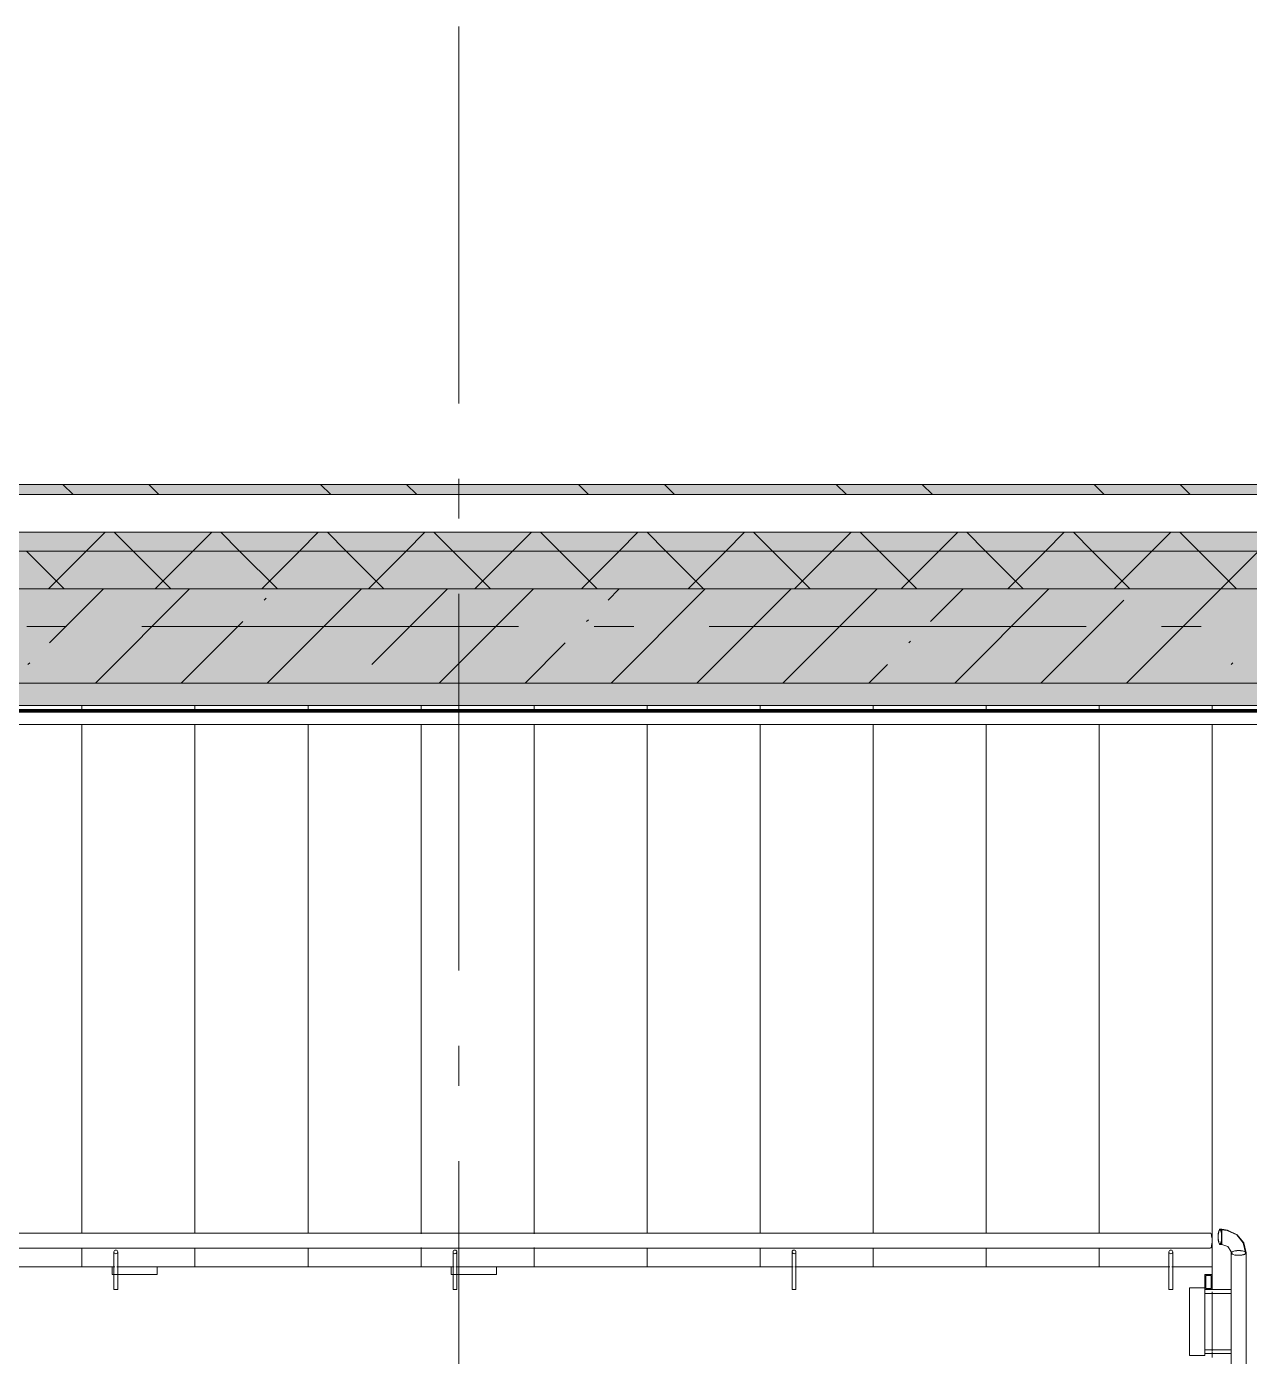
# Model space of a CAD drawing. Header units: millimetres. Extents: x -537608 to 253996, y -217170 to 186033.
# Drawn here: x -218173 to -214928, y 176984 to 180513 of the extents above; entities that cross this region are included whole.
import ezdxf

# ---------------------------------------------------------------- set-up
doc = ezdxf.new("R2010")
doc.units = ezdxf.units.MM
doc.layers.add('16) Лак 1.6м', color=160, linetype='Continuous', lineweight=90)
doc.layers.add('PDF _Геометрия', color=7, linetype='Continuous')
doc.layers.add('PDF _Сплошная заливка', color=7, linetype='Continuous', true_color=0xffffff)

msp = doc.modelspace()

# ---------------------------------------------------------------- hatches: boundary and pattern name
at = {"layer": 'PDF _Сплошная заливка', "transparency": 33554559}
h = msp.add_hatch(color=256, dxfattribs=at)
h.paths.add_polyline_path([(-213026.1966, 179270.9029), (-212999.1964, 179270.9029), (-212999.1964, 179297.9009), (-219902.1951, 179297.9009), (-219902.1951, 179270.9029), (-213238.0699, 179270.9029)], flags=0)
h.paths.add_polyline_path([(-224741.5329, 179270.9029), (-224741.5329, 179297.9009), (-225936.532, 179297.9009), (-225936.532, 179270.9029), (-224926.2392, 179270.9029)], flags=0)
h.paths.add_polyline_path([(-220752.1962, 179270.9029), (-220752.1962, 179297.9009), (-223041.5329, 179297.9009), (-223041.5329, 179270.9029), (-221586.7628, 179270.9029)], flags=0)
h.paths.add_polyline_path([(-228265.7155, 179270.9029), (-227636.5321, 179270.9029), (-227636.5321, 179297.9009), (-228831.5332, 179297.9009), (-228831.5332, 179270.9029)], flags=0)
h.paths.add_polyline_path([(-230531.5312, 179270.9029), (-230531.5312, 179297.9009), (-231726.5323, 179297.9009), (-231726.5323, 179270.9029), (-231605.1918, 179270.9029)], flags=0)
h.paths.add_polyline_path([(-234109.8002, 179270.9029), (-233426.5324, 179270.9029), (-233426.5324, 179297.9009), (-234621.5314, 179297.9009), (-234621.5314, 179270.9029)], flags=0)
h.paths.add_polyline_path([(-236321.5315, 179270.9029), (-236321.5315, 179297.9009), (-237516.5305, 179297.9009), (-237516.5305, 179270.9029), (-236614.4085, 179270.9029)], flags=0)
h.paths.add_polyline_path([(-239216.5305, 179270.9029), (-239216.5305, 179297.9009), (-242926.19, 179297.9009), (-242926.19, 179270.9029), (-239953.8848, 179270.9029)], flags=0)
h.paths.add_polyline_path([(-245926.1886, 179270.9029), (-244626.1922, 179270.9029), (-244626.1922, 179297.9009), (-245926.1886, 179297.9009)], flags=0)
h.paths.add_polyline_path([(-248302.5757, 179270.9029), (-247626.1909, 179270.9029), (-247626.1909, 179297.9009), (-248926.1873, 179297.9009), (-248926.1873, 179270.9029)], flags=0)
h.paths.add_polyline_path([(-251926.1902, 179270.9029), (-250626.1895, 179270.9029), (-250626.1895, 179297.9009), (-251926.1902, 179297.9009)], flags=0)
h.paths.add_polyline_path([(-256651.2687, 179270.9029), (-256626.1868, 179270.9029), (-256626.1868, 179297.9009), (-257926.1874, 179297.9009), (-257926.1874, 179270.9029)], flags=0)
h.paths.add_polyline_path([(-254926.1888, 179270.9029), (-253626.1881, 179270.9029), (-253626.1881, 179297.9009), (-254926.1888, 179297.9009)], flags=0)
h.paths.add_polyline_path([(-264476.1869, 179270.9029), (-262626.1883, 179270.9029), (-262626.1883, 179297.9009), (-264576.1872, 179297.9009), (-264576.1872, 179270.9029)], flags=0)
h.paths.add_polyline_path([(-259626.1854, 179270.9029), (-259626.1854, 179297.9009), (-260926.1861, 179297.9009), (-260926.1861, 179270.9029), (-259990.745, 179270.9029)], flags=0)
h = msp.add_hatch(color=256, dxfattribs=at)
h.paths.add_polyline_path([(-213176.1955, 179120.9023), (-213126.1959, 179120.9023), (-213126.1959, 179170.9025), (-219902.1951, 179170.9025), (-219902.1951, 179120.9023), (-213238.0699, 179120.9023)], flags=0)
h.paths.add_polyline_path([(-223041.5329, 179120.9023), (-220752.1962, 179120.9023), (-220752.1962, 179170.9025), (-223041.5329, 179170.9025)], flags=0)
h.paths.add_polyline_path([(-224741.5329, 179120.9023), (-224741.5329, 179170.9025), (-225936.532, 179170.9025), (-225936.532, 179120.9023), (-224926.2392, 179120.9023)], flags=0)
h.paths.add_polyline_path([(-228265.7155, 179120.9023), (-227636.5321, 179120.9023), (-227636.5321, 179170.9025), (-228831.5332, 179170.9025), (-228831.5332, 179120.9023)], flags=0)
h.paths.add_polyline_path([(-234109.8002, 179120.9023), (-233426.5324, 179120.9023), (-233426.5324, 179170.9025), (-234621.5314, 179170.9025), (-234621.5314, 179120.9023)], flags=0)
h.paths.add_polyline_path([(-231605.1918, 179120.9023), (-230531.5312, 179120.9023), (-230531.5312, 179170.9025), (-231726.5323, 179170.9025), (-231726.5323, 179120.9023)], flags=0)
h.paths.add_polyline_path([(-236321.5315, 179120.9023), (-236321.5315, 179170.9025), (-237516.5305, 179170.9025), (-237516.5305, 179120.9023), (-236614.4085, 179120.9023)], flags=0)
h.paths.add_polyline_path([(-239216.5305, 179120.9023), (-239216.5305, 179170.9025), (-242926.19, 179170.9025), (-242926.19, 179120.9023), (-239953.8848, 179120.9023)], flags=0)
h.paths.add_polyline_path([(-248926.1873, 179120.9023), (-247626.1909, 179120.9023), (-247626.1909, 179170.9025), (-248926.1873, 179170.9025)], flags=0)
h.paths.add_polyline_path([(-244626.1922, 179120.9023), (-244626.1922, 179170.9025), (-245926.1886, 179170.9025), (-245926.1886, 179120.9023), (-244963.0993, 179120.9023)], flags=0)
h.paths.add_polyline_path([(-250626.1895, 179120.9023), (-250626.1895, 179170.9025), (-251926.1902, 179170.9025), (-251926.1902, 179120.9023), (-251642.052, 179120.9023)], flags=0)
h.paths.add_polyline_path([(-254926.1888, 179120.9023), (-253626.1881, 179120.9023), (-253626.1881, 179170.9025), (-254926.1888, 179170.9025)], flags=0)
h.paths.add_polyline_path([(-256626.1868, 179120.9023), (-256626.1868, 179170.9025), (-257926.1874, 179170.9025), (-257926.1874, 179120.9023), (-256651.2687, 179120.9023)], flags=0)
h.paths.add_polyline_path([(-259626.1854, 179120.9023), (-259626.1854, 179170.9025), (-260926.1861, 179170.9025), (-260926.1861, 179120.9023), (-259990.745, 179120.9023)], flags=0)
h.paths.add_polyline_path([(-263330.2213, 179120.9023), (-262626.1883, 179120.9023), (-262626.1883, 179170.9025), (-264426.1867, 179170.9025), (-264426.1867, 179120.9023), (-264326.1863, 179120.9023)], flags=0)
h = msp.add_hatch(color=256, dxfattribs=at)
h.paths.add_polyline_path([(-213176.1955, 179020.9019), (-213176.1955, 179120.9023), (-219902.1951, 179120.9023), (-219902.1951, 179020.9019), (-213238.0699, 179020.9019)], flags=0)
h.paths.add_polyline_path([(-220752.1962, 179020.9019), (-220752.1962, 179120.9023), (-223041.5329, 179120.9023), (-223041.5329, 179020.9019), (-221026.1962, 179020.9019)], flags=0)
h.paths.add_polyline_path([(-225936.532, 179020.9019), (-224741.5329, 179020.9019), (-224741.5329, 179120.9023), (-225936.532, 179120.9023)], flags=0)
h.paths.add_polyline_path([(-228831.5332, 179020.9019), (-227636.5321, 179020.9019), (-227636.5321, 179120.9023), (-228831.5332, 179120.9023)], flags=0)
h.paths.add_polyline_path([(-230531.5312, 179020.9019), (-230531.5312, 179120.9023), (-231726.5323, 179120.9023), (-231726.5323, 179020.9019), (-231605.1918, 179020.9019)], flags=0)
h.paths.add_polyline_path([(-234621.5314, 179020.9019), (-233426.5324, 179020.9019), (-233426.5324, 179120.9023), (-234621.5314, 179120.9023)], flags=0)
h.paths.add_polyline_path([(-236321.5315, 179020.9019), (-236321.5315, 179120.9023), (-237516.5305, 179120.9023), (-237516.5305, 179020.9019), (-236614.4085, 179020.9019)], flags=0)
h.paths.add_polyline_path([(-239216.5305, 179020.9019), (-239216.5305, 179120.9023), (-242926.19, 179120.9023), (-242926.19, 179020.9019), (-239953.8848, 179020.9019)], flags=0)
h.paths.add_polyline_path([(-244626.1922, 179020.9019), (-244626.1922, 179120.9023), (-245926.1886, 179120.9023), (-245926.1886, 179020.9019), (-244963.0993, 179020.9019)], flags=0)
h.paths.add_polyline_path([(-247626.1909, 179020.9019), (-247626.1909, 179120.9023), (-248926.1873, 179120.9023), (-248926.1873, 179020.9019), (-248302.5757, 179020.9019)], flags=0)
h.paths.add_polyline_path([(-250626.1895, 179020.9019), (-250626.1895, 179120.9023), (-251926.1902, 179120.9023), (-251926.1902, 179020.9019), (-251642.052, 179020.9019)], flags=0)
h.paths.add_polyline_path([(-253626.1881, 179020.9019), (-253626.1881, 179120.9023), (-254926.1888, 179120.9023), (-254926.1888, 179020.9019)], flags=0)
h.paths.add_polyline_path([(-256651.2687, 179020.9019), (-256626.1868, 179020.9019), (-256626.1868, 179120.9023), (-257926.1874, 179120.9023), (-257926.1874, 179020.9019)], flags=0)
h.paths.add_polyline_path([(-259990.745, 179020.9019), (-259626.1854, 179020.9019), (-259626.1854, 179120.9023), (-260926.1861, 179120.9023), (-260926.1861, 179020.9019)], flags=0)
h.paths.add_polyline_path([(-263330.2213, 179020.9019), (-262626.1883, 179020.9019), (-262626.1883, 179120.9023), (-264326.1863, 179120.9023), (-264326.1863, 179021.2507), (-263526.1875, 179020.9019)], flags=0)
h = msp.add_hatch(color=256, dxfattribs=at)
h.paths.add_polyline_path([(-213276.196, 178770.901), (-213276.196, 179020.9019), (-219827.1948, 179020.9019), (-219827.1948, 178770.901), (-213526.1963, 178770.901)], flags=0)
h.paths.add_polyline_path([(-221026.1962, 178770.901), (-220827.1944, 178770.901), (-220827.1944, 179020.9019), (-221026.1962, 179020.9019), (-221026.1962, 178946.9135)], flags=0)
at = {"layer": 'PDF _Сплошная заливка', "true_color": 0x56bc34, "transparency": 33554559}
h = msp.add_hatch(color=85, dxfattribs=at)
h.paths.add_polyline_path([(-213746.1959, 178710.9024), (-213686.1963, 178710.9024), (-213686.1963, 178770.901), (-219827.1948, 178770.901), (-219827.1948, 178710.9024), (-214907.808, 178710.9024)], flags=0)
h.paths.add_polyline_path([(-220966.1955, 178710.9024), (-220827.1944, 178710.9024), (-220827.1944, 178770.901), (-221026.1962, 178770.901), (-221026.1962, 178710.9024)], flags=0)

# ---------------------------------------------------------------- linework, layer by layer
at = {"layer": '16) Лак 1.6м'}
msp.add_lwpolyline([(-219022.9949, 178696.8489), (-213582.9981, 178696.8489), (-213582.9981, 176725.7381)], dxfattribs=at)
at = {"layer": 'PDF _Геометрия', "color": 253, "lineweight": 9, "true_color": 0xaaaaaa}
for p, q in [((-217026.1958, 179513.291), (-217026.1958, 180513.2906)), ((-217026.1958, 179207.4553), (-217026.1958, 179313.2902)), ((-217026.1958, 178007.4551), (-217026.1958, 179007.4589)), ((-218067.1252, 178921.2504), (-218172.9601, 178921.2504)), ((-216867.1271, 178921.2504), (-217867.1265, 178921.2504)), ((-216561.2935, 178921.2504), (-216667.1263, 178921.2504)), ((-215361.2932, 178921.2504), (-216361.2927, 178921.2504)), ((-215055.4597, 178921.2504), (-215161.2925, 178921.2504)), ((-218026.1954, 178710.9024), (-218026.1954, 178700.9042)), ((-218026.1954, 178700.9042), (-218026.1954, 178710.9024)), ((-217726.1964, 178710.9024), (-217726.1964, 178700.9042)), ((-217726.1964, 178700.9042), (-217726.1964, 178710.9024)), ((-217426.1952, 178710.9024), (-217426.1952, 178700.9042)), ((-217426.1952, 178700.9042), (-217426.1952, 178710.9024)), ((-217126.1962, 178710.9024), (-217126.1962, 178700.9042)), ((-217126.1962, 178700.9042), (-217126.1962, 178710.9024)), ((-216826.195, 178710.9024), (-216826.195, 178700.9042)), ((-216826.195, 178700.9042), (-216826.195, 178710.9024)), ((-216526.1961, 178710.9024), (-216526.1961, 178700.9042)), ((-216526.1961, 178700.9042), (-216526.1961, 178710.9024)), ((-216226.1971, 178710.9024), (-216226.1971, 178700.9042)), ((-216226.1971, 178700.9042), (-216226.1971, 178710.9024)), ((-215926.1959, 178710.9024), (-215926.1959, 178700.9042)), ((-215926.1959, 178700.9042), (-215926.1959, 178710.9024)), ((-215626.1969, 178710.9024), (-215626.1969, 178700.9042)), ((-215626.1969, 178700.9042), (-215626.1969, 178710.9024)), ((-215326.1958, 178710.9024), (-215326.1958, 178700.9042)), ((-215326.1958, 178700.9042), (-215326.1958, 178710.9024)), ((-215026.1968, 178710.9024), (-215026.1968, 178700.9042)), ((-215026.1968, 178700.9042), (-215026.1968, 178710.9024)), ((-218026.1954, 178660.9023), (-218026.1954, 177310.0617)), ((-218026.1954, 177310.0617), (-218026.1954, 178660.9023)), ((-217726.1964, 178660.9023), (-217726.1964, 177309.9498)), ((-217726.1964, 177309.9498), (-217726.1964, 178660.9023)), ((-217426.1952, 178660.9023), (-217426.1952, 177309.8335)), ((-217426.1952, 177309.8335), (-217426.1952, 178660.9023)), ((-217126.1962, 178660.9023), (-217126.1962, 177308.9206)), ((-217126.1962, 177308.9206), (-217126.1962, 178660.9023)), ((-216826.195, 178660.9023), (-216826.195, 177308.9206)), ((-216826.195, 177308.9206), (-216826.195, 178660.9023)), ((-216526.1961, 178660.9023), (-216526.1961, 177310.4019)), ((-216526.1961, 177310.4019), (-216526.1961, 178660.9023)), ((-216226.1971, 178660.9023), (-216226.1971, 177310.4019)), ((-216226.1971, 177310.4019), (-216226.1971, 178660.9023)), ((-215926.1959, 178660.9023), (-215926.1959, 177310.4019)), ((-215926.1959, 177310.4019), (-215926.1959, 178660.9023)), ((-215626.1969, 178660.9023), (-215626.1969, 177310.4019)), ((-215626.1969, 177310.4019), (-215626.1969, 178660.9023)), ((-215326.1958, 178660.9023), (-215326.1958, 177310.4019)), ((-215326.1958, 177310.4019), (-215326.1958, 178660.9023)), ((-215026.1968, 177220.9036), (-215026.1968, 178660.9023)), ((-215026.1968, 178660.9023), (-215026.1968, 177220.9036)), ((-217026.1958, 177701.6237), (-217026.1958, 177807.4586)), ((-217026.1958, 176501.6234), (-217026.1958, 177501.6229)), ((-218026.1954, 177271.7435), (-218026.1954, 177220.9036)), ((-218026.1954, 177220.9036), (-218026.1954, 177271.7435)), ((-217726.1964, 177271.8597), (-217726.1964, 177220.9036)), ((-217726.1964, 177220.9036), (-217726.1964, 177271.8597)), ((-217426.1952, 177271.9717), (-217426.1952, 177220.9036)), ((-217426.1952, 177220.9036), (-217426.1952, 177271.9717)), ((-217126.1962, 177272.8845), (-217126.1962, 177220.9036)), ((-217126.1962, 177220.9036), (-217126.1962, 177272.8845)), ((-216826.195, 177272.8845), (-216826.195, 177220.9036)), ((-216826.195, 177220.9036), (-216826.195, 177272.8845)), ((-216526.1961, 177271.4033), (-216526.1961, 177220.9036)), ((-216526.1961, 177220.9036), (-216526.1961, 177271.4033)), ((-216226.1971, 177271.4033), (-216226.1971, 177220.9036)), ((-216226.1971, 177220.9036), (-216226.1971, 177271.4033)), ((-215926.1959, 177271.4033), (-215926.1959, 177220.9036)), ((-215926.1959, 177220.9036), (-215926.1959, 177271.4033)), ((-215626.1969, 177271.4033), (-215626.1969, 177220.9036)), ((-215626.1969, 177220.9036), (-215626.1969, 177271.4033)), ((-215326.1958, 177271.4033), (-215326.1958, 177220.9036)), ((-215326.1958, 177220.9036), (-215326.1958, 177271.4033)), ((-218026.1954, 177220.9036), (-218326.1965, 177220.9036)), ((-217946.1959, 177220.9036), (-218026.1954, 177220.9036)), ((-217726.1964, 177220.9036), (-217826.1968, 177220.9036)), ((-217426.1952, 177220.9036), (-217726.1964, 177220.9036)), ((-217126.1962, 177220.9036), (-217426.1952, 177220.9036)), ((-217046.1968, 177220.9036), (-217126.1962, 177220.9036)), ((-216826.195, 177220.9036), (-216926.1955, 177220.9036)), ((-216526.1961, 177220.9036), (-216826.195, 177220.9036)), ((-216226.1971, 177220.9036), (-216526.1961, 177220.9036)), ((-216138.6967, 177220.9036), (-216226.1971, 177220.9036)), ((-215926.1959, 177220.9036), (-216133.6954, 177220.9036)), ((-215626.1969, 177220.9036), (-215926.1959, 177220.9036)), ((-215326.1958, 177220.9036), (-215626.1969, 177220.9036)), ((-215138.6972, 177220.9036), (-215326.1958, 177220.9036)), ((-215133.6959, 177220.9036), (-215026.1968, 177220.9036)), ((-215026.1968, 177220.9036), (-215026.1968, 177200.9027)), ((-215026.1968, 177154.9156), (-215026.1968, 176996.7036)), ((-215026.1968, 176994.9124), (-215026.1968, 176980.9009))]:
    msp.add_line(p, q, dxfattribs=at)
at = {"layer": 'PDF _Геометрия', "lineweight": 9}
for p, q in [((-212999.1964, 179297.9009), (-219902.1951, 179297.9009)), ((-213026.1966, 179270.9029), (-219902.1951, 179270.9029)), ((-213126.1959, 179170.9025), (-219902.1951, 179170.9025)), ((-218014.6362, 179120.9023), (-217964.636, 179170.9025)), ((-217890.499, 179120.9023), (-217940.4971, 179170.9025)), ((-217731.7919, 179120.9023), (-217681.7939, 179170.9025)), ((-217607.6547, 179120.9023), (-217657.655, 179170.9025)), ((-217448.9498, 179120.9023), (-217398.9496, 179170.9025)), ((-217324.8126, 179120.9023), (-217374.8128, 179170.9025)), ((-217166.1077, 179120.9023), (-217116.1075, 179170.9025)), ((-217041.9706, 179120.9023), (-217091.9707, 179170.9025)), ((-216883.2655, 179120.9023), (-216833.2654, 179170.9025)), ((-216759.1263, 179120.9023), (-216809.1265, 179170.9025)), ((-216600.4213, 179120.9023), (-216550.4211, 179170.9025)), ((-216476.2842, 179120.9023), (-216526.2844, 179170.9025)), ((-216317.5792, 179120.9023), (-216267.579, 179170.9025)), ((-216193.442, 179120.9023), (-216243.4422, 179170.9025)), ((-216034.7371, 179120.9023), (-215984.7369, 179170.9025)), ((-215910.5999, 179120.9023), (-215960.6001, 179170.9025)), ((-215751.895, 179120.9023), (-215701.8947, 179170.9025)), ((-215627.7556, 179120.9023), (-215677.7558, 179170.9025)), ((-215469.0507, 179120.9023), (-215419.0505, 179170.9025)), ((-215344.9136, 179120.9023), (-215394.9137, 179170.9025)), ((-215186.2086, 179120.9023), (-215136.2084, 179170.9025)), ((-215062.0715, 179120.9023), (-215112.0716, 179170.9025)), ((-213176.1955, 179120.9023), (-219902.1951, 179120.9023)), ((-218073.3408, 179020.9019), (-218173.3411, 179120.9023)), ((-218114.6344, 179020.9019), (-218014.6362, 179120.9023)), ((-217790.4987, 179020.9019), (-217890.499, 179120.9023)), ((-217831.7923, 179020.9019), (-217731.7919, 179120.9023)), ((-217507.6544, 179020.9019), (-217607.6547, 179120.9023)), ((-217548.9502, 179020.9019), (-217448.9498, 179120.9023)), ((-217224.8123, 179020.9019), (-217324.8126, 179120.9023)), ((-217266.1081, 179020.9019), (-217166.1077, 179120.9023)), ((-216941.9701, 179020.9019), (-217041.9706, 179120.9023)), ((-216983.2638, 179020.9019), (-216883.2655, 179120.9023)), ((-216659.128, 179020.9019), (-216759.1263, 179120.9023)), ((-216700.4217, 179020.9019), (-216600.4213, 179120.9023)), ((-216376.2838, 179020.9019), (-216476.2842, 179120.9023)), ((-216417.5796, 179020.9019), (-216317.5792, 179120.9023)), ((-216093.4417, 179020.9019), (-216193.442, 179120.9023)), ((-216134.7374, 179020.9019), (-216034.7371, 179120.9023)), ((-215810.5995, 179020.9019), (-215910.5999, 179120.9023)), ((-215851.8932, 179020.9019), (-215751.895, 179120.9023)), ((-215527.7574, 179020.9019), (-215627.7556, 179120.9023)), ((-215569.051, 179020.9019), (-215469.0507, 179120.9023)), ((-215244.9131, 179020.9019), (-215344.9136, 179120.9023)), ((-215286.209, 179020.9019), (-215186.2086, 179120.9023)), ((-214962.071, 179020.9019), (-215062.0715, 179120.9023)), ((-215003.3669, 179020.9019), (-214903.3664, 179120.9023)), ((-219902.1951, 179020.9019), (-213276.196, 179020.9019)), ((-213276.196, 179020.9019), (-219827.1948, 179020.9019)), ((-218112.4298, 178877.1493), (-217968.6749, 179020.9019)), ((-217990.5769, 178770.901), (-217740.576, 179020.9019)), ((-217542.1835, 178991.1955), (-217537.4405, 178995.9406)), ((-217534.379, 178770.901), (-217284.378, 179020.9019)), ((-217257.0592, 178820.1218), (-217056.2812, 179020.9019)), ((-217078.1811, 178770.901), (-216828.1822, 179020.9019)), ((-216629.7897, 178991.1955), (-216600.0833, 179020.9019)), ((-216621.9853, 178770.901), (-216371.9843, 179020.9019)), ((-216393.8863, 178770.901), (-216143.8875, 179020.9019)), ((-216165.7874, 178770.901), (-215915.7885, 179020.9019)), ((-215774.4192, 178934.1723), (-215687.6895, 179020.9019)), ((-215709.5916, 178770.901), (-215459.5906, 179020.9019)), ((-215253.3936, 178770.901), (-215003.3948, 179020.9019)), ((-215481.4926, 178770.901), (-215261.1981, 178991.1955)), ((-217762.4779, 178770.901), (-217599.2087, 178934.1723)), ((-216686.8128, 178934.1723), (-216682.0721, 178938.9132)), ((-216850.0843, 178770.901), (-216743.8382, 178877.1493)), ((-215831.4445, 178877.1493), (-215826.7036, 178881.89)), ((-218169.4529, 178820.1218), (-218164.7121, 178824.8626)), ((-215937.6906, 178770.901), (-215888.4697, 178820.1218)), ((-214976.076, 178820.1218), (-214971.3331, 178824.8626)), ((-219827.1948, 178770.901), (-213686.1963, 178770.901)), ((-213686.1963, 178770.901), (-219827.1948, 178770.901)), ((-219827.1948, 178710.9024), (-213746.1959, 178710.9024)), ((-219267.9049, 178700.9042), (-214347.9044, 178700.9042)), ((-214347.9044, 178660.9023), (-219267.9049, 178660.9023)), ((-215031.4758, 177310.9014), (-218920.9177, 177310.9014)), ((-215030.4252, 177310.4019), (-215031.4758, 177310.9014)), ((-215029.4262, 177308.9206), (-215030.4252, 177310.4019)), ((-215028.5305, 177306.5395), (-215029.4262, 177308.9206)), ((-215027.7835, 177303.3746), (-215028.5305, 177306.5395)), ((-215027.2215, 177299.5811), (-215027.7835, 177303.3746)), ((-215010.6395, 177300.8557), (-215010.5211, 177305.3037)), ((-215010.5211, 177296.4034), (-215010.6395, 177300.8557)), ((-215010.5211, 177305.3037), (-215010.1723, 177309.5321)), ((-215010.1572, 177305.2822), (-215010.2843, 177300.8557)), ((-215010.2843, 177300.8557), (-215010.1572, 177296.4249)), ((-215010.1723, 177309.5321), (-215009.6082, 177313.3256)), ((-215009.7848, 177309.4503), (-215010.1572, 177305.2822)), ((-215009.1863, 177313.1232), (-215009.7848, 177309.4503)), ((-215009.6082, 177313.3256), (-215008.8612, 177316.4904)), ((-215008.3983, 177316.0814), (-215009.1863, 177313.1232)), ((-215008.8612, 177316.4904), (-215007.9655, 177318.8716)), ((-215007.4661, 177318.1525), (-215008.3983, 177316.0814)), ((-215007.9655, 177318.8716), (-215006.9688, 177320.3529)), ((-215006.4434, 177319.2204), (-215007.4661, 177318.1525)), ((-215006.9688, 177320.3529), (-215005.9181, 177320.8523)), ((-215005.9181, 177319.3539), (-215006.4434, 177319.2204)), ((-215001.1967, 177320.8523), (-215005.9181, 177320.8523)), ((-215005.9181, 177320.8523), (-215004.8674, 177320.3529)), ((-215005.3906, 177319.2204), (-215005.9181, 177319.3539)), ((-215004.3679, 177318.1525), (-215005.3906, 177319.2204)), ((-215004.8674, 177320.3529), (-215003.8685, 177318.8716)), ((-215003.4357, 177316.0814), (-215004.3679, 177318.1525)), ((-215003.8685, 177318.8716), (-215002.9729, 177316.4904)), ((-215002.6478, 177313.1232), (-215003.4357, 177316.0814)), ((-215002.9729, 177316.4904), (-215002.2257, 177313.3256)), ((-215002.0514, 177309.4503), (-215002.6478, 177313.1232)), ((-215002.2257, 177313.3256), (-215001.6638, 177309.5321)), ((-215001.6767, 177305.2822), (-215002.0514, 177309.4503)), ((-215001.5498, 177300.8557), (-215001.6767, 177305.2822)), ((-215001.6767, 177296.4249), (-215001.5498, 177300.8557)), ((-215001.6638, 177309.5321), (-215001.315, 177305.3037)), ((-215001.315, 177305.3037), (-215001.1967, 177300.8557)), ((-215001.1967, 177300.8557), (-215001.315, 177296.4034)), ((-214985.3466, 177318.9663), (-215001.1967, 177320.8523)), ((-215001.1967, 177320.8093), (-215001.1967, 177320.8523)), ((-215001.1967, 177320.8523), (-215001.1967, 177320.4734)), ((-215001.1967, 177320.172), (-215001.1967, 177320.8523)), ((-215001.1967, 177320.8523), (-215001.1967, 177320.172)), ((-215001.1967, 177319.7888), (-215001.1967, 177320.8093)), ((-215001.1967, 177320.4734), (-215001.1967, 177318.7984)), ((-215001.1967, 177318.1741), (-215001.1967, 177320.172)), ((-215001.1967, 177320.172), (-215001.1967, 177318.1741)), ((-215001.1967, 177317.877), (-215001.1967, 177319.7888)), ((-214986.6879, 177317.7391), (-215001.1967, 177319.3539)), ((-215001.1967, 177319.0008), (-215001.1967, 177319.3539)), ((-215001.1967, 177319.3539), (-215001.1967, 177319.3151)), ((-215001.1967, 177318.7252), (-215001.1967, 177319.3539)), ((-215001.1967, 177319.3539), (-215001.1967, 177318.7252)), ((-215001.1967, 177319.3151), (-215001.1967, 177318.3678)), ((-215001.1967, 177317.455), (-215001.1967, 177319.0008)), ((-215001.1967, 177318.7984), (-215001.1967, 177315.9005)), ((-215001.1967, 177316.8736), (-215001.1967, 177318.7252)), ((-215001.1967, 177318.7252), (-215001.1967, 177316.8736)), ((-215001.1967, 177318.3678), (-215001.1967, 177316.2278)), ((-215001.1967, 177314.9963), (-215001.1967, 177318.1741)), ((-215001.1967, 177318.1741), (-215001.1967, 177314.9963)), ((-215001.1967, 177315.1126), (-215001.1967, 177317.877)), ((-215001.1967, 177314.7724), (-215001.1967, 177317.455)), ((-215001.1967, 177313.937), (-215001.1967, 177316.8736)), ((-215001.1967, 177316.8736), (-215001.1967, 177313.937)), ((-215001.1967, 177316.2278), (-215001.1967, 177313.0414)), ((-215001.1967, 177315.9005), (-215001.1967, 177311.9821)), ((-215001.1967, 177311.6377), (-215001.1967, 177315.1126)), ((-215001.1967, 177310.854), (-215001.1967, 177314.9963)), ((-215001.1967, 177314.9963), (-215001.1967, 177310.854)), ((-215001.1967, 177311.1468), (-215001.1967, 177314.7724)), ((-215001.1967, 177310.1048), (-215001.1967, 177313.937)), ((-215001.1967, 177313.937), (-215001.1967, 177310.1048)), ((-215001.1967, 177313.0414), (-215001.1967, 177309.024)), ((-215001.1967, 177311.9821), (-215001.1967, 177307.3016)), ((-215001.1967, 177307.6203), (-215001.1967, 177311.6377)), ((-215001.1967, 177306.8151), (-215001.1967, 177311.1468)), ((-215001.1967, 177306.0314), (-215001.1967, 177310.854)), ((-215001.1967, 177310.854), (-215001.1967, 177306.0314)), ((-215001.1967, 177305.6439), (-215001.1967, 177310.1048)), ((-215001.1967, 177310.1048), (-215001.1967, 177305.6439)), ((-215001.1967, 177309.024), (-215001.1967, 177304.4468)), ((-215001.1967, 177303.2627), (-215001.1967, 177307.6203)), ((-215001.1967, 177307.3016), (-215001.1967, 177302.9225)), ((-215001.1967, 177302.0786), (-215001.1967, 177306.8151)), ((-215001.1967, 177300.8557), (-215001.1967, 177306.0314)), ((-215001.1967, 177306.0314), (-215001.1967, 177300.8557)), ((-215001.1967, 177300.8557), (-215001.1967, 177305.6439)), ((-215001.1967, 177305.6439), (-215001.1967, 177300.8557)), ((-215001.1967, 177304.4468), (-215001.1967, 177299.6285)), ((-215001.1967, 177298.7846), (-215001.1967, 177303.2627)), ((-215001.1967, 177302.9225), (-215001.1967, 177298.4444)), ((-215001.1967, 177297.2602), (-215001.1967, 177302.0786)), ((-215001.1967, 177300.8557), (-215001.1967, 177295.68)), ((-215001.1967, 177295.68), (-215001.1967, 177300.8557)), ((-215001.1967, 177300.8557), (-215001.1967, 177296.0676)), ((-215001.1967, 177296.0676), (-215001.1967, 177300.8557)), ((-214961.3821, 177305.8591), (-214986.6879, 177317.7391)), ((-214959.9116, 177306.6127), (-214985.3466, 177318.9663)), ((-214943.9432, 177284.687), (-214961.3821, 177305.8591)), ((-214942.4447, 177285.0444), (-214959.9116, 177306.6127)), ((-218920.9177, 177270.9038), (-215031.4758, 177270.9038)), ((-215031.4758, 177270.9038), (-215030.4252, 177271.4033)), ((-215030.4252, 177271.4033), (-215029.4262, 177272.8845)), ((-215029.4262, 177272.8845), (-215028.5305, 177275.2657)), ((-215028.5305, 177275.2657), (-215027.7835, 177278.4349)), ((-215027.7835, 177278.4349), (-215027.2215, 177282.2241)), ((-215026.8728, 177295.3528), (-215027.2215, 177299.5811)), ((-215027.2215, 177282.2241), (-215026.8728, 177286.4524)), ((-215026.7544, 177290.9047), (-215026.8728, 177295.3528)), ((-215026.8728, 177286.4524), (-215026.7544, 177290.9047)), ((-215010.1723, 177292.175), (-215010.5211, 177296.4034)), ((-215009.6082, 177288.3858), (-215010.1723, 177292.175)), ((-215010.1572, 177296.4249), (-215009.7848, 177292.2568)), ((-215009.7848, 177292.2568), (-215009.1863, 177288.5881)), ((-215008.8612, 177285.2166), (-215009.6082, 177288.3858)), ((-215009.1863, 177288.5881), (-215008.3983, 177285.63)), ((-215007.9655, 177282.8354), (-215008.8612, 177285.2166)), ((-215008.3983, 177285.63), (-215007.4661, 177283.5545)), ((-215006.9688, 177281.3542), (-215007.9655, 177282.8354)), ((-215007.4661, 177283.5545), (-215006.4434, 177282.491)), ((-215005.9181, 177280.8547), (-215006.9688, 177281.3542)), ((-215006.4434, 177282.491), (-215005.9181, 177282.3532)), ((-215005.9181, 177282.3532), (-215005.3906, 177282.491)), ((-215004.8674, 177281.3542), (-215005.9181, 177280.8547)), ((-215005.9181, 177280.8547), (-215001.1967, 177280.8547)), ((-215005.3906, 177282.491), (-215004.3679, 177283.5545)), ((-215003.8685, 177282.8354), (-215004.8674, 177281.3542)), ((-215004.3679, 177283.5545), (-215003.4357, 177285.63)), ((-215002.9729, 177285.2166), (-215003.8685, 177282.8354)), ((-215003.4357, 177285.63), (-215002.6478, 177288.5881)), ((-215002.2257, 177288.3858), (-215002.9729, 177285.2166)), ((-215002.6478, 177288.5881), (-215002.0514, 177292.2568)), ((-215001.6638, 177292.175), (-215002.2257, 177288.3858)), ((-215002.0514, 177292.2568), (-215001.6767, 177296.4249)), ((-215001.315, 177296.4034), (-215001.6638, 177292.175)), ((-215001.1967, 177299.6285), (-215001.1967, 177294.892)), ((-215001.1967, 177294.4098), (-215001.1967, 177298.7846)), ((-215001.1967, 177298.4444), (-215001.1967, 177294.0868)), ((-215001.1967, 177292.6874), (-215001.1967, 177297.2602)), ((-215001.1967, 177296.0676), (-215001.1967, 177291.6023)), ((-215001.1967, 177291.6023), (-215001.1967, 177296.0676)), ((-215001.1967, 177295.68), (-215001.1967, 177290.8531)), ((-215001.1967, 177290.8531), (-215001.1967, 177295.68)), ((-215001.1967, 177294.892), (-215001.1967, 177290.5646)), ((-215001.1967, 177289.7292), (-215001.1967, 177294.4098)), ((-215001.1967, 177294.0868), (-215001.1967, 177290.0694)), ((-215001.1967, 177288.67), (-215001.1967, 177292.6874)), ((-215001.1967, 177291.6023), (-215001.1967, 177287.7744)), ((-215001.1967, 177287.7744), (-215001.1967, 177291.6023)), ((-215001.1967, 177290.8531), (-215001.1967, 177286.7108)), ((-215001.1967, 177286.7108), (-215001.1967, 177290.8531)), ((-215001.1967, 177290.5646), (-215001.1967, 177286.9347)), ((-215001.1967, 177290.0694), (-215001.1967, 177286.5945)), ((-215001.1967, 177285.8066), (-215001.1967, 177289.7292)), ((-215001.1967, 177285.4793), (-215001.1967, 177288.67)), ((-215001.1967, 177287.7744), (-215001.1967, 177284.8334)), ((-215001.1967, 177284.8334), (-215001.1967, 177287.7744)), ((-215001.1967, 177286.9347), (-215001.1967, 177284.2564)), ((-215001.1967, 177286.7108), (-215001.1967, 177283.533)), ((-215001.1967, 177283.533), (-215001.1967, 177286.7108)), ((-215001.1967, 177286.5945), (-215001.1967, 177283.8345)), ((-215001.1967, 177282.9087), (-215001.1967, 177285.8066)), ((-215001.1967, 177283.3393), (-215001.1967, 177285.4793)), ((-215001.1967, 177284.8334), (-215001.1967, 177282.9862)), ((-215001.1967, 177282.9862), (-215001.1967, 177284.8334)), ((-215001.1967, 177284.2564), (-215001.1967, 177282.7063)), ((-215001.1967, 177283.8345), (-215001.1967, 177281.9226)), ((-215001.1967, 177283.533), (-215001.1967, 177281.5351)), ((-215001.1967, 177281.5351), (-215001.1967, 177283.533)), ((-215001.1967, 177282.3963), (-215001.1967, 177283.3393)), ((-215001.1967, 177282.9862), (-215001.1967, 177282.3532)), ((-215001.1967, 177282.3532), (-215001.1967, 177282.9862)), ((-215001.1967, 177281.2336), (-215001.1967, 177282.9087)), ((-215001.1967, 177282.7063), (-215001.1967, 177282.3575)), ((-215001.1967, 177282.3575), (-215001.1967, 177282.3963)), ((-215001.1967, 177281.9226), (-215001.1967, 177280.8978)), ((-215001.1967, 177281.5351), (-215001.1967, 177280.8547)), ((-215001.1967, 177280.8547), (-215001.1967, 177281.5351)), ((-215001.1967, 177280.8547), (-215001.1967, 177281.2336)), ((-215001.1967, 177280.8978), (-215001.1967, 177280.8547)), ((-215001.1967, 177280.8547), (-214985.2949, 177275.6791)), ((-214985.2949, 177275.6791), (-214976.7241, 177262.8603)), ((-214961.3735, 177264.4794), (-214956.1957, 177264.699)), ((-214956.1957, 177264.699), (-214960.6501, 177264.5397)), ((-214956.1957, 177264.699), (-214951.0199, 177264.4794)), ((-214951.0199, 177264.4794), (-214956.1957, 177264.699)), ((-214937.6953, 177258.2531), (-214943.9432, 177284.687)), ((-214936.1969, 177258.2531), (-214942.4447, 177285.0444)), ((-217941.1968, 177260.9012), (-217941.1968, 177260.6514)), ((-217941.1968, 177260.6514), (-217941.1968, 177260.9012)), ((-217941.1968, 177260.6514), (-217941.1968, 177252.2851)), ((-217941.1968, 177252.2851), (-217941.1968, 177260.6514)), ((-217941.1968, 177252.2851), (-217941.1968, 177235.9011)), ((-217941.1968, 177235.9011), (-217941.1968, 177252.2851)), ((-217941.1968, 177235.9011), (-217941.1968, 177160.9051)), ((-217941.1968, 177160.9051), (-217941.1968, 177235.9011)), ((-217931.1963, 177254.7868), (-217931.1963, 177260.9012)), ((-217931.1963, 177260.9012), (-217931.1963, 177254.7868)), ((-217931.1963, 177239.4362), (-217931.1963, 177254.7868)), ((-217931.1963, 177254.7868), (-217931.1963, 177239.4362)), ((-217931.1963, 177235.9011), (-217931.1963, 177239.4362)), ((-217931.1963, 177239.4362), (-217931.1963, 177235.9011)), ((-217931.1963, 177235.9011), (-217931.1963, 177160.9051)), ((-217931.1963, 177160.9051), (-217931.1963, 177235.9011)), ((-217041.1954, 177260.9012), (-217041.1954, 177260.6514)), ((-217041.1954, 177260.6514), (-217041.1954, 177260.9012)), ((-217041.1954, 177260.6514), (-217041.1954, 177252.2851)), ((-217041.1954, 177252.2851), (-217041.1954, 177260.6514)), ((-217041.1954, 177252.2851), (-217041.1954, 177235.9011)), ((-217041.1954, 177235.9011), (-217041.1954, 177252.2851)), ((-217041.1954, 177235.9011), (-217041.1954, 177160.9051)), ((-217041.1954, 177160.9051), (-217041.1954, 177235.9011)), ((-217031.195, 177254.7868), (-217031.195, 177260.9012)), ((-217031.195, 177260.9012), (-217031.195, 177254.7868)), ((-217031.195, 177239.4362), (-217031.195, 177254.7868)), ((-217031.195, 177254.7868), (-217031.195, 177239.4362)), ((-217031.195, 177235.9011), (-217031.195, 177239.4362)), ((-217031.195, 177239.4362), (-217031.195, 177235.9011)), ((-217031.195, 177235.9011), (-217031.195, 177160.9051)), ((-217031.195, 177160.9051), (-217031.195, 177235.9011)), ((-216141.1963, 177260.9012), (-216141.1963, 177260.6514)), ((-216141.1963, 177260.6514), (-216141.1963, 177260.9012)), ((-216141.1963, 177260.6514), (-216141.1963, 177252.2851)), ((-216141.1963, 177252.2851), (-216141.1963, 177260.6514)), ((-216141.1963, 177252.2851), (-216141.1963, 177235.9011)), ((-216141.1963, 177235.9011), (-216141.1963, 177252.2851)), ((-216141.1963, 177235.9011), (-216141.1963, 177160.9051)), ((-216141.1963, 177160.9051), (-216141.1963, 177235.9011)), ((-216131.1958, 177254.7868), (-216131.1958, 177260.9012)), ((-216131.1958, 177260.9012), (-216131.1958, 177254.7868)), ((-216131.1958, 177239.4362), (-216131.1958, 177254.7868)), ((-216131.1958, 177254.7868), (-216131.1958, 177239.4362)), ((-216131.1958, 177235.9011), (-216131.1958, 177239.4362)), ((-216131.1958, 177239.4362), (-216131.1958, 177235.9011)), ((-216131.1958, 177235.9011), (-216131.1958, 177160.9051)), ((-216131.1958, 177160.9051), (-216131.1958, 177235.9011)), ((-215141.1968, 177260.9012), (-215141.1968, 177260.6514)), ((-215141.1968, 177260.6514), (-215141.1968, 177252.2851)), ((-215141.1968, 177252.2851), (-215141.1968, 177235.9011)), ((-215141.1968, 177235.9011), (-215141.1968, 177160.9051)), ((-215131.1963, 177254.7868), (-215131.1963, 177260.9012)), ((-215131.1963, 177239.4362), (-215131.1963, 177254.7868)), ((-215131.1963, 177235.9011), (-215131.1963, 177239.4362)), ((-215131.1963, 177160.9051), (-215131.1963, 177235.9011)), ((-214976.7241, 177262.8603), (-214976.1966, 177258.2531)), ((-214976.1966, 177258.2531), (-214975.5141, 177259.9237)), ((-214975.6949, 177259.6913), (-214976.1966, 177258.2531)), ((-214976.1966, 177258.2531), (-214976.1966, 176893.3662)), ((-214976.1966, 177258.2531), (-214975.5141, 177256.5867)), ((-214975.5141, 177256.5867), (-214976.1966, 177258.2531)), ((-214974.2137, 177261.0519), (-214975.6949, 177259.6913)), ((-214975.5141, 177259.9237), (-214973.5161, 177261.4782)), ((-214975.5141, 177256.5867), (-214973.5161, 177255.0322)), ((-214973.5161, 177255.0322), (-214975.5141, 177256.5867)), ((-214974.0651, 177259.7988), (-214974.6959, 177258.2531)), ((-214974.6959, 177258.2531), (-214974.0651, 177259.7988)), ((-214974.6959, 177258.2531), (-214974.0651, 177256.7115)), ((-214974.0651, 177256.7115), (-214974.6959, 177258.2531)), ((-214971.8325, 177262.2748), (-214974.2137, 177261.0519)), ((-214972.2179, 177261.237), (-214974.0651, 177259.7988)), ((-214974.0651, 177259.7988), (-214972.2179, 177261.237)), ((-214974.0651, 177256.7115), (-214972.2179, 177255.2733)), ((-214972.2179, 177255.2733), (-214974.0651, 177256.7115)), ((-214973.5161, 177255.0322), (-214970.3384, 177253.6974)), ((-214970.3384, 177253.6974), (-214973.5161, 177255.0322)), ((-214969.2769, 177262.4728), (-214972.2179, 177261.237)), ((-214972.2179, 177261.237), (-214969.2769, 177262.4728)), ((-214968.6677, 177263.2953), (-214971.8325, 177262.2748)), ((-214970.3384, 177253.6974), (-214966.1961, 177252.6726)), ((-214966.1961, 177252.6726), (-214970.3384, 177253.6974)), ((-214965.4469, 177263.4201), (-214969.2769, 177262.4728)), ((-214969.2769, 177262.4728), (-214965.4469, 177263.4201)), ((-214964.8763, 177264.0617), (-214968.6677, 177263.2953)), ((-214966.1961, 177263.8378), (-214961.3735, 177264.4794)), ((-214966.1961, 177252.6726), (-214961.3735, 177252.031)), ((-214961.3735, 177252.031), (-214966.1961, 177252.6726)), ((-214960.9838, 177264.0144), (-214965.4469, 177263.4201)), ((-214965.4469, 177263.4201), (-214960.9838, 177264.0144)), ((-214960.9838, 177252.4961), (-214965.4469, 177253.0903)), ((-214965.4469, 177253.0903), (-214960.9838, 177252.4961)), ((-214960.6501, 177264.5397), (-214964.8763, 177264.0617)), ((-214961.3735, 177252.031), (-214956.1957, 177251.8114)), ((-214956.1957, 177251.8114), (-214961.3735, 177252.031)), ((-214956.1957, 177264.2167), (-214960.9838, 177264.0144)), ((-214960.9838, 177264.0144), (-214956.1957, 177264.2167)), ((-214956.1957, 177252.2937), (-214960.9838, 177252.4961)), ((-214960.9838, 177252.4961), (-214956.1957, 177252.2937)), ((-214951.4074, 177264.0144), (-214956.1957, 177264.2167)), ((-214956.1957, 177264.2167), (-214951.4074, 177264.0144)), ((-214951.4074, 177252.4961), (-214956.1957, 177252.2937)), ((-214956.1957, 177252.2937), (-214951.4074, 177252.4961)), ((-214956.1957, 177251.8114), (-214951.7412, 177251.9707)), ((-214951.7412, 177251.9707), (-214947.5171, 177252.4487)), ((-214946.9465, 177263.4201), (-214951.4074, 177264.0144)), ((-214951.4074, 177264.0144), (-214946.9465, 177263.4201)), ((-214946.9465, 177253.0903), (-214951.4074, 177252.4961)), ((-214951.4074, 177252.4961), (-214946.9465, 177253.0903)), ((-214951.0199, 177264.4794), (-214946.1973, 177263.8378)), ((-214946.1973, 177263.8378), (-214951.0199, 177264.4794)), ((-214947.5171, 177252.4487), (-214943.7257, 177253.2152)), ((-214943.1143, 177262.4728), (-214946.9465, 177263.4201)), ((-214946.9465, 177263.4201), (-214943.1143, 177262.4728)), ((-214943.1143, 177254.0375), (-214946.9465, 177253.0903)), ((-214946.9465, 177253.0903), (-214943.1143, 177254.0375)), ((-214943.7257, 177253.2152), (-214940.5609, 177254.2356)), ((-214940.1755, 177261.237), (-214943.1143, 177262.4728)), ((-214943.1143, 177262.4728), (-214940.1755, 177261.237)), ((-214940.1755, 177255.2733), (-214943.1143, 177254.0375)), ((-214943.1143, 177254.0375), (-214940.1755, 177255.2733)), ((-214940.5609, 177254.2356), (-214938.1776, 177255.4585)), ((-214938.3261, 177259.7988), (-214940.1755, 177261.237)), ((-214940.1755, 177261.237), (-214938.3261, 177259.7988)), ((-214938.3261, 177256.7115), (-214940.1755, 177255.2733)), ((-214940.1755, 177255.2733), (-214938.3261, 177256.7115)), ((-214936.8772, 177259.9237), (-214938.8751, 177261.4782)), ((-214938.8751, 177261.4782), (-214936.8772, 177259.9237)), ((-214937.6953, 177258.2531), (-214938.3261, 177259.7988)), ((-214938.3261, 177259.7988), (-214937.6953, 177258.2531)), ((-214937.6953, 177258.2531), (-214938.3261, 177256.7115)), ((-214938.3261, 177256.7115), (-214937.6953, 177258.2531)), ((-214938.1776, 177255.4585), (-214936.6985, 177256.8192)), ((-214936.1969, 177258.2531), (-214936.8772, 177259.9237)), ((-214936.8772, 177259.9237), (-214936.1969, 177258.2531)), ((-214936.6985, 177256.8192), (-214936.1969, 177258.2531)), ((-214936.1969, 176893.3662), (-214936.1969, 177258.2531)), ((-217938.6951, 177220.9036), (-217946.1959, 177220.9036)), ((-217946.1959, 177220.9036), (-217946.1959, 177200.9027)), ((-217946.1959, 177200.9027), (-217826.1968, 177200.9027)), ((-217826.1968, 177220.9036), (-217933.6959, 177220.9036)), ((-217826.1968, 177200.9027), (-217826.1968, 177220.9036)), ((-217038.6959, 177220.9036), (-217046.1968, 177220.9036)), ((-217046.1968, 177220.9036), (-217046.1968, 177200.9027)), ((-217046.1968, 177200.9027), (-216926.1955, 177200.9027)), ((-216926.1955, 177220.9036), (-217033.6968, 177220.9036)), ((-216926.1955, 177200.9027), (-216926.1955, 177220.9036)), ((-215026.1968, 177200.9027), (-215046.1956, 177200.9027)), ((-215029.1958, 177197.9015), (-215043.1965, 177197.9015)), ((-217941.0246, 177160.9051), (-217941.1968, 177160.9051)), ((-217941.1968, 177160.9051), (-217941.0246, 177160.9051)), ((-217941.0246, 177160.9051), (-217941.1968, 177160.9051)), ((-217941.1968, 177160.9051), (-217941.0246, 177160.9051)), ((-217940.5251, 177160.9051), (-217941.0246, 177160.9051)), ((-217941.0246, 177160.9051), (-217940.5251, 177160.9051)), ((-217940.5251, 177160.9051), (-217941.0246, 177160.9051)), ((-217941.0246, 177160.9051), (-217940.5251, 177160.9051)), ((-217939.7306, 177160.9051), (-217940.5251, 177160.9051)), ((-217940.5251, 177160.9051), (-217939.7306, 177160.9051)), ((-217939.7306, 177160.9051), (-217940.5251, 177160.9051)), ((-217940.5251, 177160.9051), (-217939.7306, 177160.9051)), ((-217938.6951, 177160.9051), (-217939.7306, 177160.9051)), ((-217937.4894, 177160.9051), (-217938.6951, 177160.9051)), ((-217936.1955, 177160.9051), (-217937.4894, 177160.9051)), ((-217934.9016, 177160.9051), (-217936.1955, 177160.9051)), ((-217933.6959, 177160.9051), (-217934.9016, 177160.9051)), ((-217932.6603, 177160.9051), (-217933.6959, 177160.9051)), ((-217932.6603, 177160.9051), (-217931.8659, 177160.9051)), ((-217931.8659, 177160.9051), (-217932.6603, 177160.9051)), ((-217932.6603, 177160.9051), (-217931.8659, 177160.9051)), ((-217931.8659, 177160.9051), (-217932.6603, 177160.9051)), ((-217931.8659, 177160.9051), (-217931.3664, 177160.9051)), ((-217931.3664, 177160.9051), (-217931.8659, 177160.9051)), ((-217931.8659, 177160.9051), (-217931.3664, 177160.9051)), ((-217931.3664, 177160.9051), (-217931.8659, 177160.9051)), ((-217931.3664, 177160.9051), (-217931.1963, 177160.9051)), ((-217931.1963, 177160.9051), (-217931.3664, 177160.9051)), ((-217931.3664, 177160.9051), (-217931.1963, 177160.9051)), ((-217931.1963, 177160.9051), (-217931.3664, 177160.9051)), ((-217041.0254, 177160.9051), (-217041.1954, 177160.9051)), ((-217041.1954, 177160.9051), (-217041.0254, 177160.9051)), ((-217041.0254, 177160.9051), (-217041.1954, 177160.9051)), ((-217041.1954, 177160.9051), (-217041.0254, 177160.9051)), ((-217040.5259, 177160.9051), (-217041.0254, 177160.9051)), ((-217041.0254, 177160.9051), (-217040.5259, 177160.9051)), ((-217040.5259, 177160.9051), (-217041.0254, 177160.9051)), ((-217041.0254, 177160.9051), (-217040.5259, 177160.9051)), ((-217039.7314, 177160.9051), (-217040.5259, 177160.9051)), ((-217040.5259, 177160.9051), (-217039.7314, 177160.9051)), ((-217039.7314, 177160.9051), (-217040.5259, 177160.9051)), ((-217040.5259, 177160.9051), (-217039.7314, 177160.9051)), ((-217038.6959, 177160.9051), (-217039.7314, 177160.9051)), ((-217037.4903, 177160.9051), (-217038.6959, 177160.9051)), ((-217036.1963, 177160.9051), (-217037.4903, 177160.9051)), ((-217034.9024, 177160.9051), (-217036.1963, 177160.9051)), ((-217033.6968, 177160.9051), (-217034.9024, 177160.9051)), ((-217032.6612, 177160.9051), (-217033.6968, 177160.9051)), ((-217032.6612, 177160.9051), (-217031.8667, 177160.9051)), ((-217031.8667, 177160.9051), (-217032.6612, 177160.9051)), ((-217032.6612, 177160.9051), (-217031.8667, 177160.9051)), ((-217031.8667, 177160.9051), (-217032.6612, 177160.9051)), ((-217031.8667, 177160.9051), (-217031.3673, 177160.9051)), ((-217031.3673, 177160.9051), (-217031.8667, 177160.9051)), ((-217031.8667, 177160.9051), (-217031.3673, 177160.9051)), ((-217031.3673, 177160.9051), (-217031.8667, 177160.9051)), ((-217031.3673, 177160.9051), (-217031.195, 177160.9051)), ((-217031.195, 177160.9051), (-217031.3673, 177160.9051)), ((-217031.3673, 177160.9051), (-217031.195, 177160.9051)), ((-217031.195, 177160.9051), (-217031.3673, 177160.9051)), ((-216141.0262, 177160.9051), (-216141.1963, 177160.9051)), ((-216141.1963, 177160.9051), (-216141.0262, 177160.9051)), ((-216141.0262, 177160.9051), (-216141.1963, 177160.9051)), ((-216141.1963, 177160.9051), (-216141.0262, 177160.9051)), ((-216140.5267, 177160.9051), (-216141.0262, 177160.9051)), ((-216141.0262, 177160.9051), (-216140.5267, 177160.9051)), ((-216140.5267, 177160.9051), (-216141.0262, 177160.9051)), ((-216141.0262, 177160.9051), (-216140.5267, 177160.9051)), ((-216139.7323, 177160.9051), (-216140.5267, 177160.9051)), ((-216140.5267, 177160.9051), (-216139.7323, 177160.9051)), ((-216139.7323, 177160.9051), (-216140.5267, 177160.9051)), ((-216140.5267, 177160.9051), (-216139.7323, 177160.9051)), ((-216138.6967, 177160.9051), (-216139.7323, 177160.9051)), ((-216137.491, 177160.9051), (-216138.6967, 177160.9051)), ((-216136.195, 177160.9051), (-216137.491, 177160.9051)), ((-216134.9011, 177160.9051), (-216136.195, 177160.9051)), ((-216133.6954, 177160.9051), (-216134.9011, 177160.9051)), ((-216132.6599, 177160.9051), (-216133.6954, 177160.9051)), ((-216132.6599, 177160.9051), (-216131.8654, 177160.9051)), ((-216131.8654, 177160.9051), (-216132.6599, 177160.9051)), ((-216132.6599, 177160.9051), (-216131.8654, 177160.9051)), ((-216131.8654, 177160.9051), (-216132.6599, 177160.9051)), ((-216131.8654, 177160.9051), (-216131.3659, 177160.9051)), ((-216131.3659, 177160.9051), (-216131.8654, 177160.9051)), ((-216131.8654, 177160.9051), (-216131.3659, 177160.9051)), ((-216131.3659, 177160.9051), (-216131.8654, 177160.9051)), ((-216131.3659, 177160.9051), (-216131.1958, 177160.9051)), ((-216131.1958, 177160.9051), (-216131.3659, 177160.9051)), ((-216131.3659, 177160.9051), (-216131.1958, 177160.9051)), ((-216131.1958, 177160.9051), (-216131.3659, 177160.9051)), ((-215141.0267, 177160.9051), (-215141.1968, 177160.9051)), ((-215141.1968, 177160.9051), (-215141.0267, 177160.9051)), ((-215140.5272, 177160.9051), (-215141.0267, 177160.9051)), ((-215141.0267, 177160.9051), (-215140.5272, 177160.9051)), ((-215139.7328, 177160.9051), (-215140.5272, 177160.9051)), ((-215140.5272, 177160.9051), (-215139.7328, 177160.9051)), ((-215138.6972, 177160.9051), (-215139.7328, 177160.9051)), ((-215137.4894, 177160.9051), (-215138.6972, 177160.9051)), ((-215136.1954, 177160.9051), (-215137.4894, 177160.9051)), ((-215134.9015, 177160.9051), (-215136.1954, 177160.9051)), ((-215133.6959, 177160.9051), (-215134.9015, 177160.9051)), ((-215132.6603, 177160.9051), (-215133.6959, 177160.9051)), ((-215132.6603, 177160.9051), (-215131.8658, 177160.9051)), ((-215131.8658, 177160.9051), (-215132.6603, 177160.9051)), ((-215131.8658, 177160.9051), (-215131.3664, 177160.9051)), ((-215131.3664, 177160.9051), (-215131.8658, 177160.9051)), ((-215131.3664, 177160.9051), (-215131.1963, 177160.9051)), ((-215131.1963, 177160.9051), (-215131.3664, 177160.9051)), ((-215086.1953, 176985.8097), (-215086.1953, 177165.8095)), ((-215086.1953, 177165.8095), (-215046.1956, 177165.8095)), ((-215046.1956, 177165.8095), (-215046.1956, 176985.8097)), ((-215046.1956, 177160.9051), (-215026.1968, 177160.9051)), ((-214981.1957, 177160.8104), (-215046.1956, 177160.8104)), ((-215043.1965, 177163.902), (-215029.1958, 177163.902)), ((-214975.5141, 177160.8104), (-214981.1957, 177160.8104)), ((-215046.1956, 177150.8078), (-214981.1957, 177150.8078)), ((-214981.1957, 177150.8078), (-214977.6627, 177150.8078)), ((-215046.1956, 176985.8097), (-215086.1953, 176985.8097)), ((-214981.1957, 177000.8115), (-215046.1956, 177000.8115)), ((-215046.1956, 176990.8088), (-214981.1957, 176990.8088)), ((-214974.9156, 177000.8115), (-214981.1957, 177000.8115)), ((-214981.1957, 176990.8088), (-214977.6627, 176990.8088))]:
    msp.add_line(p, q, dxfattribs=at)
at = {"layer": 'PDF _Геометрия', "color": 8, "lineweight": 9, "true_color": 0x787878}
for p, q in [((-218049.9877, 179270.9029), (-218076.9879, 179297.9009)), ((-217821.8887, 179270.9029), (-217848.8889, 179297.9009)), ((-217365.6929, 179270.9029), (-217392.691, 179297.9009)), ((-217137.594, 179270.9029), (-217164.5942, 179297.9009)), ((-216681.396, 179270.9029), (-216708.3962, 179297.9009)), ((-216453.297, 179270.9029), (-216480.2972, 179297.9009)), ((-215997.1013, 179270.9029), (-216024.1015, 179297.9009)), ((-215769.0023, 179270.9029), (-215796.0025, 179297.9009)), ((-215312.8065, 179270.9029), (-215339.8067, 179297.9009)), ((-215084.7076, 179270.9029), (-215111.7077, 179297.9009))]:
    msp.add_line(p, q, dxfattribs=at)
at = {"layer": 'PDF _Геометрия', "lineweight": 20}
for p, q in [((-215026.1968, 177200.9027), (-215046.1956, 177200.9027)), ((-215046.1956, 177200.9027), (-215046.1956, 177165.8095)), ((-215043.1965, 177197.9015), (-215029.1958, 177197.9015)), ((-215043.1965, 177163.902), (-215043.1965, 177197.9015)), ((-215029.1958, 177197.9015), (-215029.1958, 177163.902)), ((-215026.1968, 177160.9051), (-215026.1968, 177200.9027)), ((-215046.1956, 177160.9051), (-215026.1968, 177160.9051)), ((-215029.1958, 177163.902), (-215043.1965, 177163.902))]:
    msp.add_line(p, q, dxfattribs=at)
at = {"layer": 'PDF _Геометрия', "lineweight": 9}
for centre, radius in [((-217936.1941, 177260.9019), 4.9999), ((-217936.1941, 177260.9019), 4.9999), ((-217036.1949, 177260.9019), 4.9998), ((-217036.1949, 177260.9019), 4.9998), ((-216136.1954, 177260.9024), 5.0004), ((-216136.1954, 177260.9024), 5.0004), ((-215136.1959, 177260.9024), 5.0004)]:
    msp.add_circle(centre, radius, dxfattribs=at)

doc.saveas('drawing.dxf')
